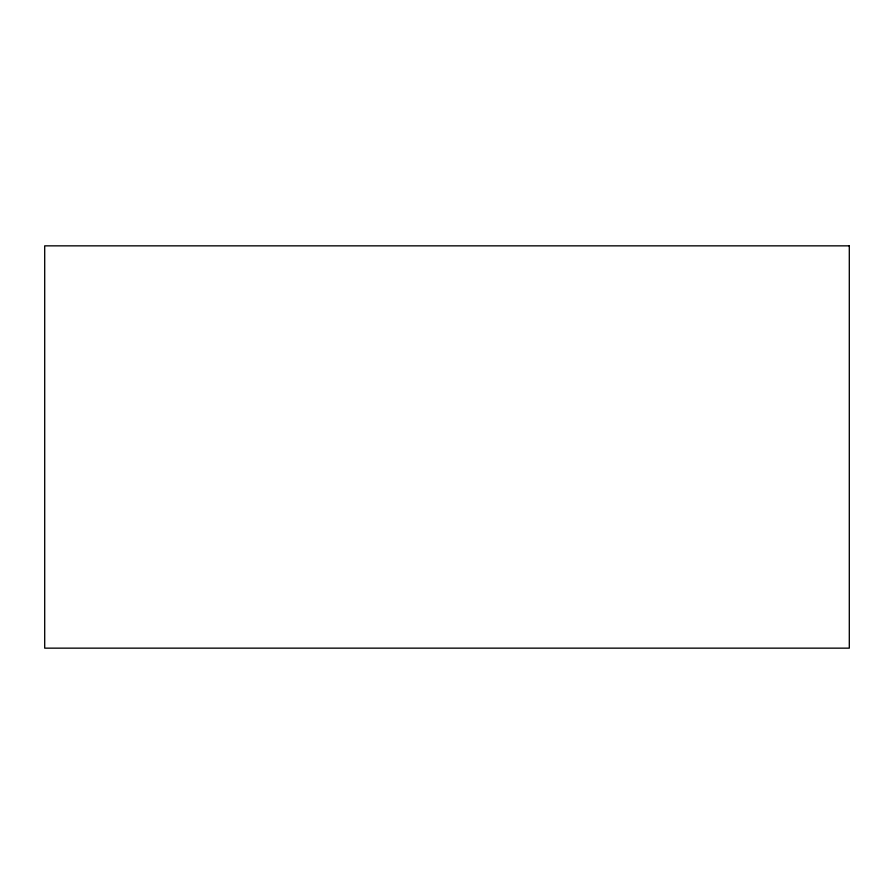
<?xml version="1.0" encoding="UTF-8"?>
<svg xmlns="http://www.w3.org/2000/svg" width="894" height="894" viewBox="0 0 894 894"><rect width="100%" height="100%" fill="white"/><g stroke="black" fill="none" stroke-linecap="round" stroke-linejoin="round"><path stroke-width="1.34" d="M849.3 245.85L44.7 245.85L44.7 648.15L849.3 648.15L849.3 245.85"/></g></svg>
